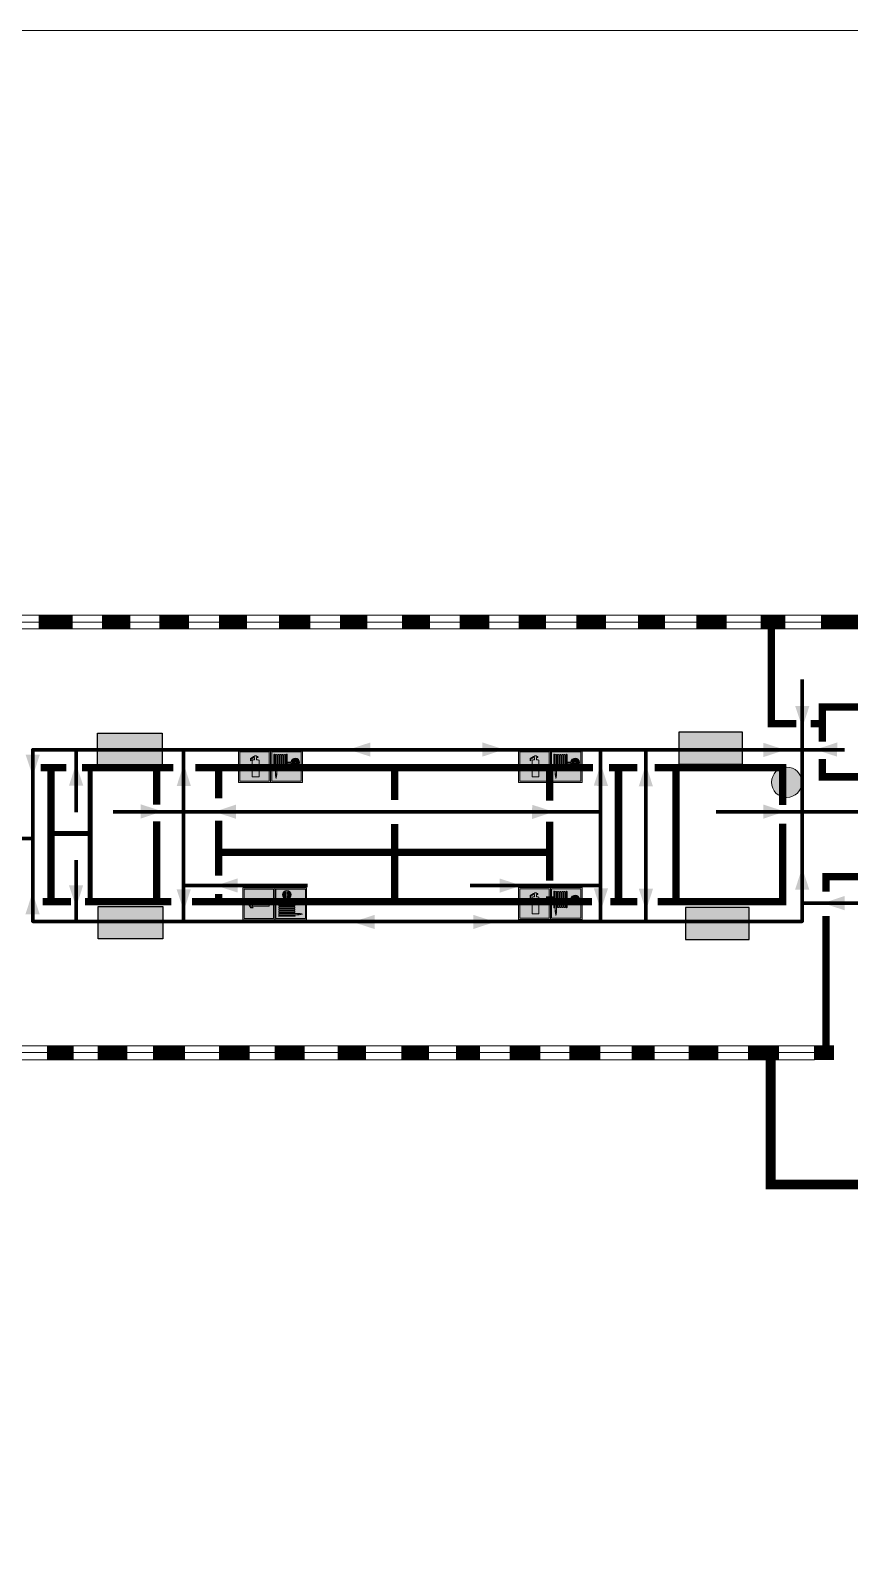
# Model space of a CAD drawing. Header units: millimetres. Extents: x 13114 to 67229, y 22859 to 38520.
# Drawn here: x 20540 to 20745.5, y 36354.6 to 36738.2 of the extents above; entities that cross this region are included whole.
import ezdxf

# ---------------------------------------------------------------- set-up
doc = ezdxf.new("R2010")
doc.units = ezdxf.units.MM
doc.layers.add('План_Штампы', color=7, linetype='Continuous')

# ---------------------------------------------------------------- blocks, each defined once
blk = doc.blocks.new('A$C32E8229D')
at = {"true_color": 0xffffff}
blk.add_hatch(color=7, dxfattribs=at).paths.add_polyline_path([(0, 0), (0, -8), (16, -8), (16, 0)])
h = blk.add_hatch(color=126)
h.paths.add_polyline_path([(0.2, -0.2), (15.8, -0.2), (15.8, -7.8), (0.2, -7.8)])
h.paths.add_polyline_path([(13.49, -2.05), (12.08, -2.05), (11.37, -2.63, 0.162397), (11.29, -2.84), (11.29, -3.63), (10.35, -3.63), (10.35, -4.05), (11.68, -4.05), (11.68, -3.48), (12.26, -4.28), (11.29, -5.1), (11.29, -6.78), (11.85, -6.78), (11.85, -5.44), (12.8, -4.64), (12.8, -5.94), (14.46, -5.94), (14.46, -5.39), (13.45, -5.39), (13.45, -3.97), (12.46, -2.59), (13.15, -2.59), (13.69, -3.34), (14.18, -3)], flags=16)
h.paths.add_polyline_path([(10.74, -1.82, 1), (11.8, -1.82, 1)], flags=16)
h.paths.add_polyline_path([(9.39, -3.59), (5.99, -3.59), (6.56, -3.03), (5.91, -3.03), (5.1, -3.83), (5.91, -4.64), (6.56, -4.64), (5.99, -4.09), (9.39, -4.09)], flags=16)
h.paths.add_polyline_path([(4.29, -1.08), (1.72, -1.08), (1.72, -6.6), (4.29, -6.6)], flags=16)
at = {"color": 126}
blk.add_lwpolyline([(16, -8), (0, -8), (0, 0), (16, 0)], close=True, dxfattribs=at)
blk = doc.blocks.new('A$C3AD82952')
at = {"true_color": 0xf5f5ff}
h = blk.add_hatch(color=7, dxfattribs=at)
h.dxf.hatch_style = 1
h.paths.add_polyline_path([(8.21, 8.73, 0.414214), (7.89, 9.05), (7.22, 9.05), (7.22, 9.92), (7.59, 9.92, 1), (7.57, 10.36), (7.22, 10.36), (7.22, 10.6), (6.43, 10.6), (6.43, 10.36), (6.01, 10.36), (4.74, 9.59), (4.74, 8.69), (4.98, 8.73), (4.98, 9.26), (6.12, 9.91), (6.43, 9.91), (6.43, 9.05), (5.76, 9.05, 0.414214), (5.44, 8.73), (5.44, 2.2), (8.21, 2.2)], flags=0)
h.paths.add_polyline_path([(12.8, 12.8), (0, 12.8), (0, 0), (12.8, 0)])
h.paths.add_polyline_path([(0.51, 12.29), (12.29, 12.29), (12.29, 0.51), (0.51, 0.51)], flags=16)
h.paths.add_polyline_path([(4.74, 9.59), (6.01, 10.36), (6.43, 10.36), (6.43, 10.6), (7.22, 10.6), (7.22, 10.36), (7.59, 10.36, -0.94586), (7.59, 9.92), (7.22, 9.92), (7.22, 9.05), (7.89, 9.05, -0.414214), (8.21, 8.73), (8.21, 2.2), (5.44, 2.2), (5.44, 8.73, -0.414214), (5.76, 9.05), (6.43, 9.05), (6.43, 9.91), (6.12, 9.91), (4.98, 9.26), (4.98, 8.73), (4.74, 8.69)], flags=0)
h = blk.add_hatch(color=242)
h.dxf.hatch_style = 1
h.paths.add_polyline_path([(12.29, 12.29), (0.51, 12.29), (0.51, 0.51), (12.29, 0.51)])
h.paths.add_polyline_path([(4.74, 8.69), (4.74, 9.59), (6.01, 10.36), (6.43, 10.36), (6.43, 10.6), (7.22, 10.6), (7.22, 10.36), (7.59, 10.36, -0.94586), (7.59, 9.92), (7.22, 9.92), (7.22, 9.05), (7.89, 9.05, -0.414214), (8.21, 8.73), (8.21, 2.2), (5.44, 2.2), (5.44, 8.73, -0.414214), (5.76, 9.05), (6.43, 9.05), (6.43, 9.91), (6.12, 9.91), (4.98, 9.26), (4.98, 8.73)], flags=16)
h = blk.add_hatch(color=7, dxfattribs=at)
h.dxf.hatch_style = 1
h.paths.add_polyline_path([(8.21, 8.73, 0.414214), (7.89, 9.05), (7.22, 9.05), (7.22, 9.92), (7.59, 9.92, 1), (7.57, 10.36), (7.22, 10.36), (7.22, 10.6), (6.43, 10.6), (6.43, 10.36), (6.01, 10.36), (4.74, 9.59), (4.74, 8.69), (4.98, 8.73), (4.98, 9.26), (6.12, 9.91), (6.43, 9.91), (6.43, 9.05), (5.76, 9.05, 0.414214), (5.44, 8.73), (5.44, 2.2), (8.21, 2.2)])
at = {"color": 242, "lineweight": 5}
for p, q in [((0, 0), (0, 12.8)), ((0, 12.8), (12.8, 12.8)), ((12.8, 0), (12.8, 12.8)), ((6.01, 10.36), (4.74, 9.59)), ((4.74, 9.59), (4.74, 8.69)), ((4.74, 8.69), (4.98, 8.73)), ((4.98, 9.26), (6.12, 9.91)), ((4.98, 8.73), (4.98, 9.26)), ((5.44, 2.2), (5.44, 8.73)), ((5.76, 9.05), (6.43, 9.05)), ((6.01, 10.36), (6.43, 10.36)), ((6.12, 9.91), (6.43, 9.91)), ((7.22, 10.6), (6.43, 10.6)), ((6.43, 10.6), (6.43, 10.36)), ((6.43, 9.91), (6.43, 9.05)), ((7.22, 10.36), (7.22, 10.6)), ((7.59, 10.36), (7.22, 10.36)), ((7.22, 9.05), (7.22, 9.92)), ((7.59, 9.92), (7.22, 9.92)), ((7.89, 9.05), (7.22, 9.05)), ((8.21, 2.2), (8.21, 8.73)), ((0, 0), (12.8, 0)), ((5.44, 2.2), (8.21, 2.2))]:
    blk.add_line(p, q, dxfattribs=at)
blk.add_lwpolyline([(0.51, 12.29), (12.29, 12.29), (12.29, 0.51), (0.51, 0.51)], close=True, dxfattribs=at)
for centre, radius, start, end in [((5.76, 8.73), 0.32, 90, 180), ((7.58, 10.14), 0.223, 273.18746, 86.81254), ((7.89, 8.73), 0.32, 0, 90)]:
    blk.add_arc(centre, radius, start, end, dxfattribs=at)
blk = doc.blocks.new('A$C37112FD5')
at = {"true_color": 0xf5f5ff}
h = blk.add_hatch(color=7, dxfattribs=at)
h.dxf.hatch_style = 1
h.paths.add_polyline_path([(12.8, -7.4), (0, -7.4), (0, -20.2), (12.8, -20.2)])
h.paths.add_polyline_path([(12.29, -7.91), (12.29, -19.69), (0.51, -19.69), (0.51, -7.91)], flags=16)
h.paths.add_polyline_path([(4.98, -9.04, -0.42597), (5.17, -9.22), (5.17, -12.25), (5.17, -15.29, -0.432244), (4.98, -15.47), (4.83, -15.47, -0.42597), (4.64, -15.29), (4.64, -12.25), (4.64, -9.22, -0.432244), (4.83, -9.04)], flags=0)
h.paths.add_polyline_path([(4.28, -9.22), (4.28, -12.25), (4.28, -15.29, -0.432244), (4.09, -15.47), (3.94, -15.47, -0.42597), (3.75, -15.29), (3.75, -12.25), (3.75, -9.22, -0.432244), (3.94, -9.04), (4.09, -9.04, -0.42597)], flags=0)
h.paths.add_polyline_path([(5.72, -9.04), (5.87, -9.04, -0.42597), (6.06, -9.22), (6.06, -12.25), (6.06, -15.29, -0.432244), (5.87, -15.47), (5.72, -15.47, -0.42597), (5.53, -15.29), (5.53, -12.25), (5.53, -9.22, -0.432244)], flags=0)
h.paths.add_polyline_path([(6.42, -8.9), (6.5, -8.9, -0.42597), (6.69, -9.08), (6.69, -12.03), (8.21, -12.03, -15.824349), (8.21, -12.47), (6.69, -12.47), (6.69, -15.42, -0.432244), (6.5, -15.6), (6.42, -15.6)], flags=0)
h.paths.add_polyline_path([(3.39, -9.22), (3.39, -12.25), (3.39, -15.29, -0.432244), (3.2, -15.47), (3.05, -15.47, -0.42597), (2.85, -15.29), (2.85, -12.25), (2.85, -9.22, -0.432244), (3.05, -9.04), (3.2, -9.04, -0.42597)], flags=0)
h.paths.add_polyline_path([(2.5, -9.22), (2.5, -16.71), (1.96, -16.71), (1.96, -9.22, -0.432244), (2.15, -9.04), (2.31, -9.04, -0.42597)], flags=0)
h.paths.add_polyline_path([(1.61, -8.9), (1.61, -15.6), (1.57, -15.6, -0.42597), (1.37, -15.42), (1.37, -12.03), (1.37, -9.09, -0.432244), (1.57, -8.9)], flags=0)
h.paths.add_polyline_path([(9.76, -10.81), (9.76, -12.03), (8.49, -12.03, -0.336371)], flags=0)
h.paths.add_polyline_path([(8.49, -12.47), (9.76, -12.47), (9.76, -13.7, -0.336371)], flags=0)
h.paths.add_polyline_path([(10.11, -10.81, -0.336371), (11.38, -12.03), (10.11, -12.03)], flags=0)
h.paths.add_polyline_path([(10.11, -12.47), (11.38, -12.47, -0.336371), (10.11, -13.7)], flags=0)
h.paths.add_polyline_path([(2.5, -16.84), (2.5, -17.05), (1.97, -17.05), (1.97, -16.84)], flags=0)
h.paths.add_polyline_path([(2.5, -17.24, -0.033778), (2.24, -18.6, -0.033778), (1.97, -17.24)], flags=0)
h = blk.add_hatch(color=242)
h.dxf.hatch_style = 1
h.paths.add_polyline_path([(12.29, -7.91), (0.51, -7.91), (0.51, -19.69), (12.29, -19.69)])
h.paths.add_polyline_path([(6.42, -15.6), (6.42, -8.9), (6.5, -8.9, -0.42597), (6.69, -9.08), (6.69, -12.03), (8.21, -12.03, -15.824349), (8.21, -12.47), (6.69, -12.47), (6.69, -15.42, -0.432244), (6.5, -15.6)], flags=16)
h.paths.add_polyline_path([(5.87, -15.47), (5.72, -15.47, -0.42597), (5.53, -15.29), (5.53, -12.25), (5.53, -9.22, -0.432244), (5.72, -9.04), (5.87, -9.04, -0.42597), (6.06, -9.22), (6.06, -12.25), (6.06, -15.29, -0.432244)], flags=16)
h.paths.add_polyline_path([(4.98, -15.47), (4.83, -15.47, -0.42597), (4.64, -15.29), (4.64, -12.25), (4.64, -9.22, -0.432244), (4.83, -9.04), (4.98, -9.04, -0.42597), (5.17, -9.22), (5.17, -12.25), (5.17, -15.29, -0.432244)], flags=16)
h.paths.add_polyline_path([(4.09, -15.47), (3.94, -15.47, -0.42597), (3.75, -15.29), (3.75, -12.25), (3.75, -9.22, -0.432244), (3.94, -9.04), (4.09, -9.04, -0.42597), (4.28, -9.22), (4.28, -12.25), (4.28, -15.29, -0.432244)], flags=16)
h.paths.add_polyline_path([(3.2, -15.47), (3.05, -15.47, -0.42597), (2.85, -15.29), (2.85, -12.25), (2.85, -9.22, -0.432244), (3.05, -9.04), (3.2, -9.04, -0.42597), (3.39, -9.22), (3.39, -12.25), (3.39, -15.29, -0.432244)], flags=16)
h.paths.add_polyline_path([(2.5, -17.05), (1.97, -17.05), (1.97, -16.84), (2.5, -16.84)], flags=16)
h.paths.add_polyline_path([(2.5, -17.24, -0.033778), (2.24, -18.6, -0.033778), (1.97, -17.24)], flags=16)
h.paths.add_polyline_path([(2.5, -16.71), (1.96, -16.71), (1.96, -9.22, -0.432244), (2.15, -9.04), (2.31, -9.04, -0.42597), (2.5, -9.22)], flags=16)
h.paths.add_polyline_path([(1.61, -15.6), (1.57, -15.6, -0.42597), (1.37, -15.42), (1.37, -12.03), (1.37, -9.09, -0.432244), (1.57, -8.9), (1.61, -8.9)], flags=16)
h.paths.add_polyline_path([(8.49, -12.47), (9.76, -12.47), (9.76, -13.7, -0.336371)], flags=0)
h.paths.add_polyline_path([(10.11, -13.7), (10.11, -12.47), (11.38, -12.47, -0.336371)], flags=0)
h.paths.add_polyline_path([(8.49, -12.03, -0.336371), (9.76, -10.81), (9.76, -12.03)], flags=0)
h.paths.add_polyline_path([(10.11, -12.03), (10.11, -10.81, -0.336371), (11.38, -12.03)], flags=0)
h = blk.add_hatch(color=7, dxfattribs=at)
h.dxf.hatch_style = 1
h.paths.add_polyline_path([(1.61, -8.9), (1.57, -8.9, 0.432244), (1.37, -9.09), (1.37, -12.03), (1.37, -15.42, 0.42597), (1.57, -15.6), (1.61, -15.6)])
h.paths.add_polyline_path([(2.5, -9.22, 0.42597), (2.31, -9.04), (2.15, -9.04, 0.432244), (1.96, -9.22), (1.96, -16.71), (2.5, -16.71)])
h.paths.add_polyline_path([(2.5, -16.84), (1.97, -16.84), (1.97, -17.05), (2.5, -17.05)])
h.paths.add_polyline_path([(2.5, -17.24), (1.97, -17.24, 0.033778), (2.24, -18.6, 0.033778)])
h.paths.add_polyline_path([(3.39, -12.25), (3.39, -9.22, 0.42597), (3.2, -9.04), (3.05, -9.04, 0.432244), (2.85, -9.22), (2.85, -12.25), (2.85, -15.29, 0.42597), (3.05, -15.47), (3.2, -15.47, 0.432244), (3.39, -15.29)])
h.paths.add_polyline_path([(4.28, -12.25), (4.28, -9.22, 0.42597), (4.09, -9.04), (3.94, -9.04, 0.432244), (3.75, -9.22), (3.75, -12.25), (3.75, -15.29, 0.42597), (3.94, -15.47), (4.09, -15.47, 0.432244), (4.28, -15.29)])
h.paths.add_polyline_path([(5.17, -12.25), (5.17, -9.22, 0.42597), (4.98, -9.04), (4.83, -9.04, 0.432244), (4.64, -9.22), (4.64, -12.25), (4.64, -15.29, 0.42597), (4.83, -15.47), (4.98, -15.47, 0.432244), (5.17, -15.29)])
h.paths.add_polyline_path([(6.06, -12.25), (6.06, -9.22, 0.42597), (5.87, -9.04), (5.72, -9.04, 0.432244), (5.53, -9.22), (5.53, -12.25), (5.53, -15.29, 0.42597), (5.72, -15.47), (5.87, -15.47, 0.432244), (6.06, -15.29)])
h.paths.add_polyline_path([(6.69, -12.47), (8.21, -12.47, 15.824349), (8.21, -12.03), (6.69, -12.03), (6.69, -9.08, 0.42597), (6.5, -8.9), (6.42, -8.9), (6.42, -15.6), (6.5, -15.6, 0.432244), (6.69, -15.42)])
h.paths.add_polyline_path([(8.49, -12.47), (9.76, -12.47), (9.76, -13.7, -0.336371)], flags=16)
h.paths.add_polyline_path([(8.49, -12.03, -0.336371), (9.76, -10.81), (9.76, -12.03)], flags=16)
h.paths.add_polyline_path([(10.11, -12.47), (11.38, -12.47, -0.336371), (10.11, -13.7)], flags=16)
h.paths.add_polyline_path([(10.11, -12.03), (10.11, -10.81, -0.336371), (11.38, -12.03)], flags=16)
h = blk.add_hatch(color=242)
h.dxf.hatch_style = 1
h.paths.add_polyline_path([(9.76, -10.81, 0.336371), (8.49, -12.03), (9.76, -12.03)])
h.paths.add_polyline_path([(10.11, -10.81), (10.11, -12.03), (11.38, -12.03, 0.336371)])
h.paths.add_polyline_path([(11.38, -12.47), (10.11, -12.47), (10.11, -13.7, 0.336371)])
h.paths.add_polyline_path([(9.76, -12.47), (8.49, -12.47, 0.336371), (9.76, -13.7)])
at = {"color": 242, "lineweight": 5}
for p, q in [((0, -20.2), (0, -7.4)), ((0, -7.4), (12.8, -7.4)), ((1.37, -12.03), (1.37, -9.08)), ((1.37, -12.03), (1.37, -15.42)), ((1.57, -8.9), (1.61, -8.9)), ((1.61, -8.9), (1.61, -15.6)), ((1.96, -16.71), (1.96, -9.22)), ((2.15, -9.04), (2.31, -9.04)), ((2.5, -16.71), (2.5, -9.22)), ((2.85, -12.25), (2.85, -9.22)), ((2.85, -12.25), (2.85, -15.29)), ((3.05, -9.04), (3.2, -9.04)), ((3.39, -12.25), (3.39, -9.22)), ((3.39, -12.25), (3.39, -15.29)), ((3.75, -12.25), (3.75, -9.22)), ((3.75, -12.25), (3.75, -15.29)), ((3.94, -9.04), (4.09, -9.04)), ((4.28, -12.25), (4.28, -9.22)), ((4.28, -12.25), (4.28, -15.29)), ((4.64, -12.25), (4.64, -9.22)), ((4.64, -12.25), (4.64, -15.29)), ((4.83, -9.04), (4.98, -9.04)), ((5.17, -12.25), (5.17, -9.22)), ((5.17, -12.25), (5.17, -15.29)), ((5.53, -12.25), (5.53, -9.22)), ((5.53, -12.25), (5.53, -15.29)), ((5.72, -9.04), (5.87, -9.04)), ((6.06, -12.25), (6.06, -9.22)), ((6.06, -12.25), (6.06, -15.29)), ((6.42, -8.9), (6.42, -15.6)), ((6.5, -8.9), (6.42, -8.9)), ((6.69, -12.03), (6.69, -9.08)), ((8.21, -12.03), (6.69, -12.03)), ((9.76, -12.03), (8.49, -12.03)), ((9.76, -10.81), (9.76, -12.03)), ((10.11, -10.81), (10.11, -12.03)), ((11.38, -12.03), (10.11, -12.03)), ((12.8, -20.2), (12.8, -7.4)), ((1.57, -15.6), (1.61, -15.6)), ((1.96, -16.71), (2.5, -16.71)), ((1.97, -16.84), (2.5, -16.84)), ((1.97, -17.05), (1.97, -16.84)), ((2.5, -17.05), (1.97, -17.05)), ((1.97, -17.24), (2.5, -17.24)), ((2.5, -16.84), (2.5, -17.05)), ((3.05, -15.47), (3.2, -15.47)), ((3.94, -15.47), (4.09, -15.47)), ((4.83, -15.47), (4.98, -15.47)), ((5.72, -15.47), (5.87, -15.47)), ((6.42, -15.6), (6.5, -15.6)), ((8.21, -12.47), (6.69, -12.47)), ((6.69, -12.47), (6.69, -15.42)), ((9.76, -12.47), (8.49, -12.47)), ((9.76, -12.47), (9.76, -13.7)), ((11.38, -12.47), (10.11, -12.47)), ((10.11, -12.47), (10.11, -13.7)), ((0, -20.2), (12.8, -20.2))]:
    blk.add_line(p, q, dxfattribs=at)
blk.add_lwpolyline([(0.51, -7.91), (12.29, -7.91), (12.29, -19.69), (0.51, -19.69)], close=True, dxfattribs=at)
for centre, radius, start, end in [((1.56, -9.09), 0.182, 87.10267, 180.60715), ((2.15, -9.22), 0.182, 87.10267, 180.60715), ((2.32, -9.22), 0.182, 359.39285, 92.89733), ((3.04, -9.22), 0.182, 87.10267, 180.60715), ((3.21, -9.22), 0.182, 359.39285, 92.89733), ((3.93, -9.22), 0.182, 87.10267, 180.60715), ((4.1, -9.22), 0.182, 359.39285, 92.89733), ((4.82, -9.22), 0.182, 87.10267, 180.60715), ((4.99, -9.22), 0.182, 359.39285, 92.89733), ((5.71, -9.22), 0.182, 87.10267, 180.60715), ((5.88, -9.22), 0.182, 359.39285, 92.89733), ((6.51, -9.09), 0.182, 359.39285, 92.89733), ((9.93, -12.25), 1.74, 187.23185, 172.76815), ((9.93, -12.25), 1.46, 96.99266, 171.35851), ((9.93, -12.25), 1.46, 8.64149, 83.00734), ((1.56, -15.42), 0.182, 179.39285, 272.89733), ((12.17, -15.98), 10.27, 187.04098, 194.7793), ((-7.7, -15.98), 10.27, 345.2207, 352.95902), ((3.04, -15.29), 0.182, 179.39285, 272.89733), ((3.21, -15.29), 0.182, 267.10267, 0.60715), ((3.93, -15.29), 0.182, 179.39285, 272.89733), ((4.1, -15.29), 0.182, 267.10267, 0.60715), ((4.82, -15.29), 0.182, 179.39285, 272.89733), ((4.99, -15.29), 0.182, 267.10267, 0.60715), ((5.71, -15.29), 0.182, 179.39285, 272.89733), ((5.88, -15.29), 0.182, 267.10267, 0.60715), ((6.51, -15.42), 0.182, 267.10267, 0.60715), ((9.93, -12.25), 1.46, 188.64149, 263.00734), ((9.93, -12.25), 1.46, 276.99266, 351.35851)]:
    blk.add_arc(centre, radius, start, end, dxfattribs=at)
blk = doc.blocks.new('A$C7B8C2D5B')
at = {"lineweight": 0}
h = blk.add_hatch(color=5, dxfattribs=at)
h.dxf.hatch_style = 1
h.paths.add_polyline_path([(1.4, -3.02, 1), (-2.11, -3.02, 1)])
at = {"color": 5, "lineweight": 0}
blk.add_circle((-0.36, -3.02), 1.75, dxfattribs=at)

msp = doc.modelspace()

# ---------------------------------------------------------------- linework, layer by layer
at = {"color": 5, "lineweight": 0}
msp.add_lwpolyline([(20346.69, 36343.23), (20946.69, 36343.23), (20946.69, 36738.23), (20346.69, 36738.23)], close=True, dxfattribs=at)
at = {"lineweight": 0}
for points in [[(20535.26, 36591.68), (20740.47, 36591.68)], [(20535.24, 36588.21), (20740.46, 36588.21)], [(20535.46, 36589.92), (20740.67, 36589.92)], [(20494.27, 36483.67), (20737.47, 36483.67)], [(20494.45, 36481.95), (20737.65, 36481.95)], [(20493.53, 36480.16), (20736.73, 36480.16)]]:
    msp.add_lwpolyline(points, dxfattribs=at)
for points, const_width in [([(20542.04, 36589.92), (20550.61, 36589.92)], 3.71), ([(20557.96, 36589.92), (20565.01, 36589.92)], 3.71), ([(20572.3, 36589.92), (20579.79, 36589.92)], 3.71), ([(20587.31, 36589.92), (20594.29, 36589.92)], 3.71), ([(20602.37, 36589.92), (20610.22, 36589.92)], 3.71), ([(20617.64, 36589.92), (20624.5, 36589.92)], 3.71), ([(20633.24, 36589.92), (20640.21, 36589.92)], 3.71), ([(20647.7, 36589.92), (20655.12, 36589.92)], 3.71), ([(20662.49, 36589.92), (20669.31, 36589.92)], 3.71), ([(20676.97, 36589.92), (20684.42, 36589.92)], 3.71), ([(20692.44, 36589.92), (20699.2, 36589.92)], 3.71), ([(20707.08, 36589.92), (20714.69, 36589.92)], 3.71), ([(20723.19, 36589.92), (20729.45, 36589.92)], 3.71), ([(20738.39, 36589.92), (20750.88, 36589.92)], 3.71), ([(20738.69, 36555.6), (20738.69, 36551.12), (20749.87, 36551.12), (20749.87, 36591.35), (20749.87, 36546.84)], 1.85), ([(20725.92, 36589.48), (20725.92, 36564.45), (20732.19, 36564.45)], 1.85), ([(20735.78, 36564.45), (20738.69, 36564.45), (20738.69, 36559.92), (20738.69, 36568.62), (20750.37, 36568.62)], 1.85), ([(20542.52, 36553.38), (20548.98, 36553.38)], 1.85), ([(20545.1, 36553.38), (20545.1, 36519.78)], 1.85), ([(20552.92, 36553.38), (20575.86, 36553.38)], 1.85), ([(20554.95, 36519.78), (20554.95, 36553.38)], 1.24), ([(20571.68, 36553.38), (20571.68, 36544.14)], 1.85), ([(20581.36, 36553.38), (20681.12, 36553.38)], 1.85), ([(20587.18, 36553.38), (20587.18, 36545.69)], 1.85), ([(20631.35, 36553.38), (20631.35, 36545.31)], 1.85), ([(20670.3, 36553.38), (20670.3, 36545.11)], 1.85), ([(20685.18, 36553.38), (20692.29, 36553.38)], 1.85), ([(20687.54, 36519.78), (20687.54, 36553.38)], 1.85), ([(20696.61, 36553.38), (20728.75, 36553.38), (20728.75, 36544.06)], 1.85), ([(20701.98, 36553.38), (20701.98, 36519.78)], 1.85), ([(20571.68, 36519.78), (20571.68, 36539.98)], 1.85), ([(20587.18, 36540.15), (20587.18, 36526.36)], 1.85), ([(20587.18, 36532.2), (20670.3, 36532.2), (20670.3, 36539.87)], 1.85), ([(20631.35, 36539.27), (20631.35, 36519.78)], 1.85), ([(20728.75, 36539.37), (20728.75, 36519.78), (20697.35, 36519.78)], 1.85), ([(20749.87, 36539.46), (20749.87, 36526.06), (20771.52, 36526.06), (20739.58, 36526.06), (20739.58, 36522.28)], 1.85), ([(20545.1, 36536.9), (20554.95, 36536.9)], 1.24), ([(20670.3, 36532.2), (20670.3, 36525.08)], 1.85), ([(20587.18, 36519.78), (20587.18, 36521.76)], 1.85), ([(20550.13, 36519.78), (20543.08, 36519.78)], 1.85), ([(20575.3, 36519.78), (20553.64, 36519.78)], 1.85), ([(20680.93, 36519.78), (20580.53, 36519.78)], 1.85), ([(20670.3, 36519.78), (20670.3, 36521.12)], 1.85), ([(20692.26, 36519.78), (20685.51, 36519.78)], 1.85), ([(20739.58, 36516.23), (20739.58, 36482.52)], 1.85), ([(20544.15, 36481.95), (20550.83, 36481.95)], 3.71), ([(20556.83, 36481.95), (20564.3, 36481.95)], 3.71), ([(20570.77, 36481.95), (20578.75, 36481.95)], 3.71), ([(20587.31, 36481.95), (20595.02, 36481.95)], 3.71), ([(20601.3, 36481.95), (20608.83, 36481.95)], 3.71), ([(20617.1, 36481.95), (20624.22, 36481.95)], 3.71), ([(20633.01, 36481.95), (20640.03, 36481.95)], 3.71), ([(20646.78, 36481.95), (20652.8, 36481.95)], 3.71), ([(20660.26, 36481.95), (20667.93, 36481.95)], 3.71), ([(20675.17, 36481.95), (20682.95, 36481.95)], 3.71), ([(20690.82, 36481.95), (20696.6, 36481.95)], 3.71), ([(20705.11, 36481.95), (20712.56, 36481.95)], 3.71), ([(20720.07, 36481.95), (20727.82, 36481.95)], 3.71), ([(20725.72, 36481.34), (20725.72, 36448.9), (20772.93, 36448.9), (20772.93, 36458.98)], 2.47), ([(20736.57, 36481.95), (20741.63, 36481.95)], 3.71)]:
    msp.add_lwpolyline(points, dxfattribs=dict(at, const_width=const_width))
at = {"color": 126, "lineweight": 100, "true_color": 0x008754}
for points in [[(20733.67, 36557.9), (20733.67, 36575.55)], [(20424.62, 36535.61), (20540.55, 36535.61), (20540.55, 36557.9), (20733.67, 36557.9), (20733.67, 36514.86), (20540.55, 36514.86), (20540.55, 36535.61)], [(20551.41, 36557.9), (20551.41, 36542.23)], [(20560.73, 36542.35), (20683.06, 36542.35), (20683.06, 36557.9)], [(20578.41, 36557.9), (20578.41, 36514.86)], [(20694.42, 36557.9), (20694.42, 36514.86)], [(20733.67, 36557.9), (20733.67, 36557.9), (20744.26, 36557.9)], [(20683.06, 36514.86), (20683.06, 36542.35)], [(20733.67, 36542.35), (20712.02, 36542.35)], [(20733.67, 36542.35), (20756.04, 36542.35), (20756.04, 36533.1), (20766.6, 36533.1)], [(20551.41, 36514.86), (20551.41, 36530.21)], [(20578.41, 36523.85), (20609.54, 36523.85)], [(20683.06, 36523.85), (20650.32, 36523.85)], [(20733.67, 36519.46), (20755.94, 36519.46)]]:
    msp.add_lwpolyline(points, dxfattribs=at)
at = {"layer": 'План_Штампы', "color": 126, "true_color": 0x008754}
for points in [[(20731.88, 36568.9), (20735.45, 36568.89), (20733.68, 36563.42)], [(20564.52, 36559.7), (20564.51, 36556.13), (20559.04, 36557.9)], [(20625.29, 36559.74), (20625.28, 36556.18), (20619.81, 36557.94)], [(20653.39, 36556.18), (20653.39, 36559.74), (20658.87, 36557.97)], [(20723.91, 36556.07), (20723.92, 36559.64), (20729.39, 36557.87)], [(20742.42, 36559.73), (20742.41, 36556.17), (20736.93, 36557.94)], [(20538.76, 36556.71), (20542.33, 36556.7), (20540.56, 36551.23)], [(20553.22, 36548.92), (20549.66, 36548.93), (20551.42, 36554.4)], [(20580.25, 36548.81), (20576.68, 36548.82), (20578.45, 36554.29)], [(20684.9, 36548.85), (20681.33, 36548.86), (20683.1, 36554.33)], [(20696.19, 36548.74), (20692.63, 36548.75), (20694.39, 36554.22)], [(20567.65, 36540.65), (20567.66, 36544.22), (20573.13, 36542.45)], [(20591.58, 36544.15), (20591.57, 36540.59), (20586.1, 36542.35)], [(20665.87, 36540.55), (20665.88, 36544.11), (20671.35, 36542.34)], [(20723.86, 36540.61), (20723.86, 36544.17), (20729.34, 36542.4)], [(20735.42, 36522.83), (20731.86, 36522.84), (20733.63, 36528.31)], [(20549.64, 36523.93), (20553.21, 36523.92), (20551.44, 36518.45)], [(20576.65, 36522.94), (20580.22, 36522.93), (20578.45, 36517.46)], [(20592.01, 36525.65), (20592, 36522.09), (20586.53, 36523.85)], [(20657.7, 36522.05), (20657.71, 36525.62), (20663.18, 36523.85)], [(20681.34, 36523.17), (20684.91, 36523.16), (20683.14, 36517.69)], [(20692.64, 36523.05), (20696.21, 36523.04), (20694.44, 36517.57)], [(20542.29, 36516.64), (20538.72, 36516.65), (20540.49, 36522.12)], [(20744.29, 36521.23), (20744.29, 36517.66), (20738.81, 36519.43)], [(20626.35, 36516.51), (20626.34, 36512.94), (20620.87, 36514.71)], [(20651.1, 36512.94), (20651.11, 36516.51), (20656.58, 36514.74)]]:
    msp.add_solid(points, dxfattribs=at)

# ---------------------------------------------------------------- block references
for name, p, xscale, yscale, zscale in [('A$C3AD82952', (20592.21, 36549.73), 0.625, 0.625, 0.625), ('A$C37112FD5', (20600.21, 36562.35), 0.6249984004534781, 0.6249984004534781, 0.6249984004534781), ('A$C3AD82952', (20662.44, 36549.73), 0.625, 0.625, 0.625), ('A$C37112FD5', (20670.44, 36562.35), 0.6249984004534781, 0.6249984004534781, 0.6249984004534781), ('A$C7B8C2D5B', (20730.54, 36556.33), 2.177419353276491, 2.177419353276491, 2.177419353276491), ('A$C3AD82952', (20662.44, 36515.38), 0.625, 0.625, 0.625), ('A$C37112FD5', (20670.44, 36528), 0.6249984004534781, 0.6249984004534781, 0.6249984004534781)]:
    msp.add_blockref(name, p, dxfattribs=dict(xscale=xscale, yscale=yscale, zscale=zscale))
at = {"rotation": 90}
for name, p, xscale, yscale, zscale in [('A$C3AD82952', (20601.27, 36515.29), 0.625, 0.625, 0.625), ('A$C37112FD5', (20596.65, 36515.29), 0.6249984004534781, 0.6249984004534781, 0.6249984004534781)]:
    msp.add_blockref(name, p, dxfattribs=dict(at, xscale=xscale, yscale=yscale, zscale=zscale))
at = {"layer": 'План_Штампы', "color": 126, "true_color": 0x008754, "xscale": 1.012510887696, "yscale": 1.012510887696, "zscale": 1.012510887696, "rotation": 359.9978653237145}
for p in [(20556.8, 36562.04), (20557, 36518.61)]:
    msp.add_blockref('A$C32E8229D', p, dxfattribs=at)
at = {"layer": 'План_Штампы', "color": 126, "true_color": 0x008754, "xscale": -1}
for p in [(20718.66, 36562.33), (20720.32, 36518.31)]:
    msp.add_blockref('A$C32E8229D', p, dxfattribs=at)

doc.saveas('drawing.dxf')
